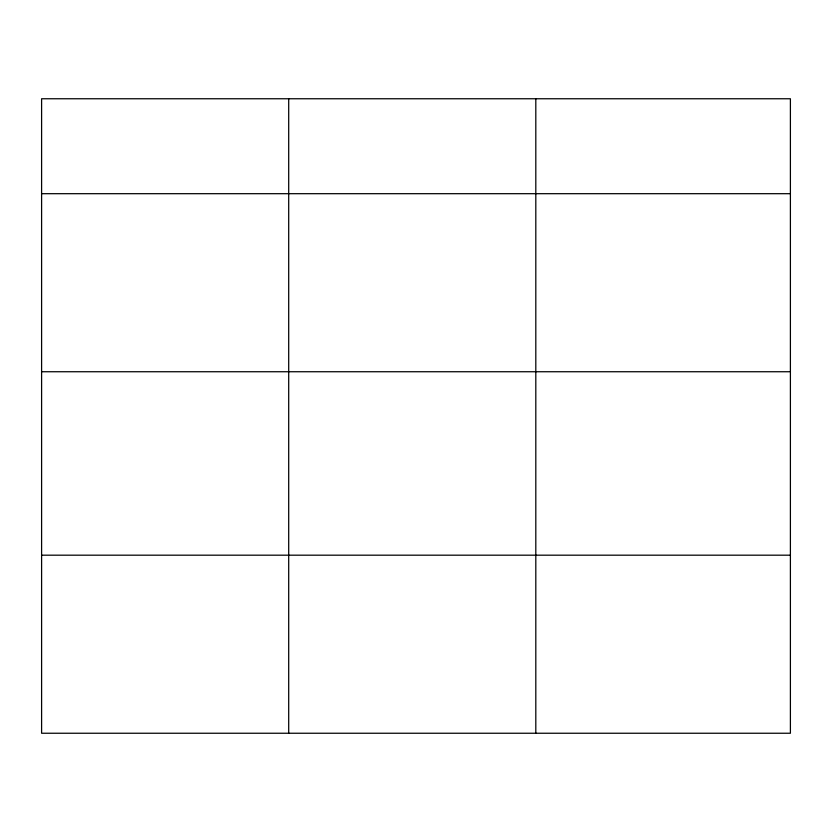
<?xml version="1.0" encoding="UTF-8"?>
<svg xmlns="http://www.w3.org/2000/svg" width="832" height="832" viewBox="0 0 832 832"><rect width="100%" height="100%" fill="white"/><g stroke="black" fill="none" stroke-linecap="round" stroke-linejoin="round"><path stroke-width="1.25" d="M790.4 371.738L790.4 98.758L41.6 98.758L41.6 733.242L790.4 733.242L790.4 371.738L41.6 371.738M41.6 193.69L790.4 193.69M41.6 555.183L790.4 555.183M535.808 98.758L535.808 733.242M288.704 98.758L288.704 733.242"/></g></svg>
